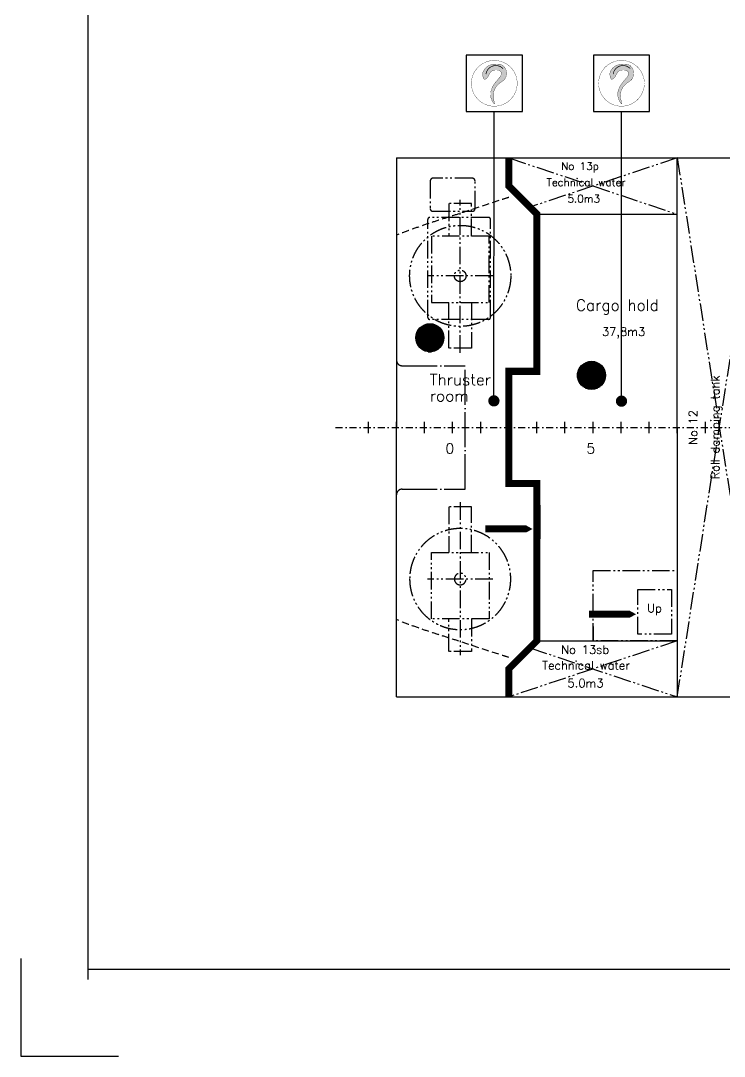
# Model space of a CAD drawing. Header units: millimetres. Extents: x 1084702 to 1166801, y 36632 to 124519.
# Drawn here: x 1084702 to 1097230, y 36632 to 55078 of the extents above; entities that cross this region are included whole.
import ezdxf
from ezdxf.enums import TextEntityAlignment as Align

# ---------------------------------------------------------------- set-up
doc = ezdxf.new("R2010")
doc.units = ezdxf.units.MM
doc.header["$LTSCALE"] = 250
for name, pattern in [('CENTER', [3, 2.5, -0.25, 0, -0.25]), ('DASHDOT', [1, 0.5, -0.25, 0, -0.25]), ('DASHED', [0.75, 0.5, -0.25]), ('PHANTOM', [2.1, 1.25, -0.2, 0.125, -0.2, 0.125, -0.2])]:
    doc.linetypes.add(name, pattern=pattern)
doc.layers.get('0').update_dxf_attribs({"color": 255})
for name, color, linetype in [('%posline', 240, 'Continuous'), ('%symbol', 1, 'Continuous'), ('S0CO1', 1, 'Continuous'), ('SAFECO1', 10, 'Continuous'), ('SAFECO2', 50, 'Continuous'), ('SAFECO3', 80, 'Continuous'), ('SAFECO7', 255, 'Continuous')]:
    doc.layers.add(name, color=color, linetype=linetype)
doc.styles.add('18', font='romans', dxfattribs={"height": 180})
doc.styles.add('ROMANS', font='ROMANS.shx', dxfattribs={"height": 100})
doc.dimstyles.new('dott', dxfattribs={"dimscale": 100, "dimtxt": 150, "dimasz": 0.01, "dimexe": 0.5, "dimexo": 1, "dimgap": 1, "dimtad": 1, "dimdsep": 46, "dimtxsty": 'ROMANS', "dimcen": 1.5, "dimclrd": 1, "dimclre": 1, "dimclrt": 2, "dimazin": 2, "dimtfac": 1, "dimtmove": 2, "dimatfit": 3, "dimldrblk": 'DOT', "dimfxl": 1, "dimtvp": 100, "dimtolj": 1, "dimarcsym": 0})
pattern_1 = [(90, (-22923.3923578828, -82019.80435100227), (-18.09580407102386, 1.108011832145033e-15), [])]

# ---------------------------------------------------------------- blocks, each defined once
blk = doc.blocks.new('A$C64097268')
at = {"linetype": 'DASHDOT'}
blk.add_line((-2084.205947532144, 0), (35128.7032418942, 0), dxfattribs=at)
for p, q in [((-1500, -99.9999999999709), (-1500, 100.0000000000291)), ((-1000, -99.9999999999709), (-1000, 100.0000000000291)), ((-500, -99.9999999999709), (-500, 100.0000000000291)), ((0, -99.9999999999709), (0, 100.0000000000291)), ((500, -99.9999999999709), (500, 100.0000000000291)), ((1000, -99.9999999999709), (1000, 100.0000000000291)), ((1500, -99.9999999999709), (1500, 100.0000000000291)), ((2000, -99.9999999999709), (2000, 100.0000000000291)), ((2500, -99.9999999999709), (2500, 100.0000000000291)), ((3000, -99.9999999999709), (3000, 100.0000000000291)), ((3500, -99.9999999999709), (3500, 100.0000000000291)), ((4000, -99.9999999999709), (4000, 100.0000000000291)), ((4500, -99.9999999999709), (4500, 100.0000000000291))]:
    blk.add_line(p, q)
at = {"style": '18'}
for s, p in [('0', (-128.3917756217706, -464.2173886311357)), ('5', (2382.225613433315, -464.2173886311357))]:
    blk.add_text(s, height=180, dxfattribs=at).set_placement(p)
blk = doc.blocks.new('A.2.41_SYMB')
at = {"layer": 'SAFECO1'}
h = blk.add_hatch(color=256, dxfattribs=at)
h.dxf.hatch_style = 1
h.paths.add_polyline_path([(-219.576163367863, 688.8245201347308), (-226.4549092091911, 701.0551527342177), (-232.0208235171158, 712.9196200525766), (-236.4265611320443, 724.3963830024586), (-239.8247768945002, 735.4639024965436), (-242.3681256450072, 746.100639447468), (-244.2092622240016, 756.2850547678827), (-245.5008414720069, 765.9956093704386), (-246.3955182293721, 775.2107641678158), (-247.0190082478512, 783.917356389924), (-247.3892709232459, 792.1357285358099), (-247.4973265625304, 799.8945994217502), (-247.3341954727366, 807.2226878640795), (-246.8908979607804, 814.1487126790889), (-246.1584543337522, 820.7013926830696), (-245.1278848985094, 826.9094466923416), (-243.7902099621424, 832.8015935232106), (-242.1439329074637, 838.4089452321932), (-240.2174894207565, 843.7721868366934), (-238.0467982642585, 848.9343965943699), (-235.667778200208, 853.9386527628376), (-233.1163479907555, 858.8280335997406), (-230.4284263981099, 863.6456173626793), (-227.6399321844801, 868.4344823093415), (-224.7867841120751, 873.2377066973131), (-221.8959212533664, 878.0881975287484), (-218.9583639219054, 882.9781767837703), (-215.9561527414771, 887.8896951869392), (-212.8713283360121, 892.8048034628882), (-209.6859313292662, 897.7055523362214), (-206.3820023451117, 902.5739925315283), (-202.9415820073918, 907.392174773413), (-199.3467109398916, 912.1421497865231), (-195.5872121670982, 916.8065666056646), (-191.6840383158997, 921.3704675069457), (-187.6659244137991, 925.8194930766331), (-183.5616054883867, 930.139283901095), (-179.3998165670782, 934.3154805666127), (-175.2092926774931, 938.3337236595253), (-171.018768847076, 942.1796537661139), (-166.8569801033882, 945.8389114727324), (-162.7424844835768, 949.3031204556464), (-158.6531320634531, 952.5878367509576), (-154.5565959283267, 955.7145994847087), (-150.4205491636822, 958.7049477829569), (-146.2126648549456, 961.5804207717447), (-141.9006160873978, 964.3625575771439), (-137.4520759466104, 967.0728973251971), (-132.8347175178642, 969.7329791419179), (-128.0275881694106, 972.3589573709905), (-123.0552324003365, 974.9454472262732), (-117.9535689926415, 977.4816791391786), (-112.7585167282377, 979.9568835411774), (-107.5059943890665, 982.3602908636967), (-102.2319207570399, 984.6811315382074), (-96.97221461412846, 986.9086359961366), (-91.76279474221519, 989.0320346689405), (-86.62281782639911, 991.0435495348647), (-81.50439216388622, 992.9473687594727), (-76.34286395521485, 994.7506720551319), (-71.07357940071961, 996.4606391342095), (-65.63188470085151, 998.0844497090875), (-59.95312605597428, 999.6292834921333), (-53.97264966656803, 1001.1023201957), (-47.62580173299648, 1002.510739532183), (-40.87007837009151, 1003.859327976461), (-33.75157535009203, 1005.14329905367), (-26.33853835967602, 1006.355473051386), (-18.69921308552148, 1007.488670257269), (-10.90184521427727, 1008.535710958939), (-3.01468043258501, 1009.489415444055), (4.894035572862776, 1010.342604000194), (12.75605711546086, 1011.088096915031), (20.51511143744574, 1011.719312787376), (28.1628174969519, 1012.23206346092), (35.7027671810647, 1012.622759090504), (43.13855237688404, 1012.887809831038), (50.47376497139339, 1013.023625837362), (57.71199685173633, 1013.02661726439), (64.8568399049982, 1012.893194266959), (71.91188601820613, 1012.619766999938), (78.8819243691978, 1012.202745615461), (85.7765332988638, 1011.638540254586), (92.6064884388179, 1010.923561055577), (99.38256542067393, 1010.054218156729), (106.1155398760166, 1009.026921696335), (112.8161874365469, 1007.838081812646), (119.4952837338205, 1006.484108643985), (126.1636043994513, 1004.961412328616), (132.8223467259086, 1003.264608079509), (139.4343946486479, 1001.381131408314), (145.9530537640239, 999.2966229013255), (152.3316296683188, 996.9967231448827), (158.5234279578726, 994.4670727253106), (164.4817542290257, 991.6933122288756), (170.1599140780454, 988.6610822419607), (175.5112131012429, 985.3560233508615), (180.5003311711189, 981.7781355583284), (185.1374452648743, 977.9848565329448), (189.4441066358995, 974.0479833596619), (193.4418665375852, 970.0393131235178), (197.1522762232125, 966.030642909478), (200.5968869462376, 962.0937698025518), (203.7972499599855, 958.3004908877483), (206.7749165178684, 954.7226032500621), (209.5544311075355, 951.4073733025143), (212.1723111538449, 948.3039447703777), (214.6680673159426, 945.3369307068933), (217.0812102529162, 942.4309441654041), (219.4512506239844, 939.5105981991655), (221.8176990882203, 936.500505861477), (224.2200663047843, 933.3252802056086), (226.6978629328369, 929.9095342848887), (229.2774294150659, 926.1928388820816), (231.9324253285013, 922.1745956979285), (234.623340033766, 917.869164162752), (237.3106628914029, 913.2909037067875), (239.9548832620203, 908.4541737603431), (242.5164905062193, 903.373333753625), (244.9559739845936, 898.0627431169851), (247.2338230577298, 892.5367612806149), (249.3177108356904, 886.807354435543), (251.2040454265079, 880.8769158155046), (252.8964186876256, 874.7454454149847), (254.3984224765445, 868.4129432284535), (255.7136486506788, 861.8794092503958), (256.8456890675589, 855.1448434752383), (257.7981355846277, 848.2092458974948), (258.5745800593868, 841.0726165116212), (259.1780157063622, 833.7457248741848), (259.6090411685, 826.2824187901861), (259.8676564457855, 818.7473156267224), (259.9538615382044, 811.2050327508769), (259.8676564457855, 803.7201875297615), (259.6090411685, 796.3573973304738), (259.1780157063622, 789.1812795201113), (258.5745800593868, 782.256451465757), (257.7981355846277, 775.6295812655735), (256.8456890675589, 769.2755399419257), (255.7136486506788, 763.151249248258), (254.3984224765445, 757.2136309379857), (252.8964186876256, 751.4196067644953), (251.2040454265079, 745.7260984812747), (249.3177108356904, 740.0900278417103), (247.2338230577298, 734.4683165992319), (244.9529807519575, 728.8322459237388), (242.492544645007, 723.210534650847), (239.874065980468, 717.6462610326998), (237.1190960018139, 712.1825033213681), (234.2491859525107, 706.8623397689953), (231.285887076112, 701.7288486276375), (228.2507506161055, 696.8251081494236), (225.1653278160375, 692.1941965864535), (222.0415915850899, 687.8630378472299), (218.853201495338, 683.7939384657511), (215.5642387846019, 679.933050632404), (212.1387846907019, 676.2265265376191), (208.5409204513999, 672.620518371783), (204.734727304487, 669.0611783252971), (200.6842864878126, 665.4946585885482), (196.3536792391678, 661.8671113519813), (191.7195583649154, 658.137851602718), (186.8088629457343, 654.3188455151976), (181.661103630875, 650.4352220605942), (176.3157910696827, 646.5121102100529), (170.8124359114154, 642.5746389347769), (165.1905488052871, 638.6479372059403), (159.4896404006431, 634.7571339947026), (153.7492213467194, 630.9273582722672), (148.0052104172355, 627.1729694495298), (142.2791588836408, 623.4652486964042), (136.5890261418535, 619.7647076224675), (130.952771587763, 616.0318578372971), (125.3883546172874, 612.2272109505866), (119.9137346262869, 608.311278571884), (114.5468710107089, 604.2445723108103), (109.3057231664134, 599.9876037770009), (104.2034613148135, 595.5164406142867), (99.23409897901001, 590.8693746035715), (94.38686050771503, 586.1002535599546), (89.65097024956776, 581.262925298608), (85.01565255320747, 576.4112376346166), (80.47013176725159, 571.5990383831377), (76.00363224040484, 566.8801753593289), (71.60537832128466, 562.3084963782312), (67.26878488852526, 557.9210966011597), (63.00402894068975, 553.6880605737097), (58.82547800635803, 549.5627201875614), (54.74749961405178, 545.4984073344385), (50.78446129241638, 541.448453906065), (46.95073056989349, 537.3661917941499), (43.26067497515032, 533.2049528903881), (39.72866203667945, 528.9180690865032), (36.3642701068602, 524.4708384559344), (33.15792083335691, 519.8764237992145), (30.09524668758968, 515.159954098548), (27.16188014098589, 510.3465583361831), (24.34345366500202, 505.4613654943387), (21.6255997310509, 500.529504555263), (18.99395081060356, 495.5761045012041), (16.43413937510923, 490.6262943143811), (13.93479113353533, 485.6992198861699), (11.4965047453079, 480.7900947444141), (9.122872107313015, 475.8881493260851), (6.817485116538592, 470.9826140681544), (4.58393566988525, 466.0627194076078), (2.425815664289985, 461.1176957814168), (0.3467169967043446, 456.1367736265383), (-1.649768435891019, 451.1091833799874), (-3.559450095344801, 446.0217622421478), (-5.375742878386518, 440.8517744673591), (-7.091463040407689, 435.574091073373), (-8.699426836887142, 430.1635830779269), (-10.19245052331826, 424.5951214988163), (-11.5633503551071, 418.8435773537931), (-12.80494258773979, 412.8838216606237), (-13.9100434766151, 406.6907254370599), (-14.87446250660287, 400.2451427926717), (-15.70598207996227, 393.5518602042284), (-16.41537782826344, 386.6216472402739), (-17.01342538319295, 379.4652734693518), (-17.51090037630638, 372.093508460006), (-17.91857843927573, 364.5171217808529), (-18.24723520367115, 356.7468830003927), (-18.50764630115009, 348.7935616871837), (-18.70639683991612, 340.6775003513467), (-18.83330983456108, 332.4573332690779), (-18.874017776252, 324.2012676581362), (-18.81415315612685, 315.9775107362802), (-18.63934846541088, 307.8542697212397), (-18.33523619526386, 299.8997518307879), (-17.88744883681647, 292.1821642826835), (-17.28161888129398, 284.7697142946272), (-16.51056257424352, 277.7114631995355), (-15.59583117897273, 270.9798887905636), (-14.56615971304564, 264.5283229760535), (-13.45028319416451, 258.31009766426), (-12.27693664000253, 252.2785447635251), (-11.07485506814555, 246.3869961821329), (-9.872773496317677, 240.5887838283525), (-8.699426942155696, 234.8372396105406), (-7.575768022645207, 229.1018497759505), (-6.491619752458064, 223.4167179279611), (-5.429022745462134, 217.8321020089352), (-4.370017615699908, 212.3982599611772), (-3.296644977090182, 207.1654497271229), (-2.190945443639066, 202.1839292490477), (-1.03495962931629, 197.5039564693579), (0.1892718519666232, 193.175789330402), (1.487735462214914, 189.2347280542599), (2.818525967275491, 185.6562419818656), (4.127765209093923, 182.4008427338704), (5.361575029593951, 179.4290419309837), (6.466077270641108, 176.7013511938712), (7.387393774144584, 174.1782821431843), (8.071646382020845, 171.8203463996178), (8.464956936135422, 169.5880555838376), (8.529012079670792, 167.4550841095916), (8.287757660611533, 165.4477575631172), (7.78070432824461, 163.6055643237487), (7.047362731900648, 161.9679927708203), (6.127243520808406, 160.5745312836516), (5.059857344211196, 159.4646682415914), (3.884714851417812, 158.6778920239303), (2.641326691722497, 158.2536910100316), (1.362618406157708, 158.2195874039171), (0.05517510291247163, 158.5552387083881), (-1.281003217969555, 159.2283362509916), (-2.645916556495649, 160.2065713591874), (-4.039564912673086, 161.4576353605225), (-5.461948286538245, 162.949219582486), (-6.913066678025643, 164.6490153526247), (-8.39292008717166, 166.5247139984131), (-9.90270580802462, 168.5481950064714), (-11.44841031078249, 170.7080904998002), (-13.03721735980071, 172.9972207604878), (-14.67631071926735, 175.4084060706664), (-16.37287415353057, 177.9344667124096), (-18.13409142685123, 180.5682229678205), (-19.96714630349015, 183.3024951189873), (-21.87922254775185, 186.1301034480421), (-23.87331339559751, 189.0450648576225), (-25.93564996949863, 192.0461827327235), (-28.04827286384534, 195.1334570788604), (-30.19322267270763, 198.3068879015336), (-32.35253999044653, 201.5664752063167), (-34.50826541121205, 204.9122189987102), (-36.64243952927063, 208.3441192842583), (-38.73710293887416, 211.862176068491), (-40.77848676257418, 215.4651927372761), (-42.76958423631731, 219.1471861978789), (-44.7175791244008, 222.9009767379757), (-46.62965519103454, 226.719384645141), (-48.51299620058853, 230.5952302070364), (-50.37478591728723, 234.5213337113091), (-52.22220810545696, 238.4905154455628), (-54.06244652930764, 242.49559569743), (-55.89909307431662, 246.5323863013618), (-57.72137211050722, 250.6086652790982), (-59.51491612904647, 254.7352021991828), (-61.26535762110143, 258.922766630174), (-62.95832907783915, 263.1821281406446), (-64.5794629904558, 267.5240562991239), (-66.11439185010386, 271.9593206741847), (-67.54874814796494, 276.4986908343853), (-68.87115760621964, 281.1547312736075), (-70.08221887107356, 285.9471861870261), (-71.18552381973132, 290.8975946951978), (-72.18466432936839, 296.0274959186208), (-73.08323227724759, 301.3584289778082), (-73.88481954051531, 306.9119329933164), (-74.59301799646346, 312.7095470856439), (-75.21141952218022, 318.7728103753179), (-75.74421464119223, 325.1059110223578), (-76.19798846161575, 331.6436333447637), (-76.5799247379473, 338.3034107000713), (-76.89720722453785, 345.002676445758), (-77.15701967579662, 351.6588639393303), (-77.366545846191, 358.189406538324), (-77.5329694901011, 364.5117376002163), (-77.6634743619652, 370.5432904825138), (-77.76165233892971, 376.2242342847749), (-77.81672778943903, 381.5856810745463), (-77.81433320464566, 386.6814786614414), (-77.74010107570211, 391.5654748550587), (-77.57966389381909, 396.291517464997), (-77.31865415011998, 400.9134543008695), (-76.9427043357864, 405.4851331722602), (-76.43744694208726, 410.0604018887971), (-75.79210633726325, 414.6829370072955), (-75.01027439863537, 419.3557300737011), (-74.09913488052553, 424.0716013811325), (-73.06587153743021, 428.8233712227811), (-71.91766812370042, 433.6038598917803), (-70.66170839374536, 438.4058876813215), (-69.30517610203242, 443.2222748845379), (-67.8552550029417, 448.045841794592), (-66.31972749705892, 452.8724002496019), (-64.70877056987956, 457.7097282676696), (-63.03315985298104, 462.5685954117653), (-61.30367097796989, 467.4597712449468), (-59.53107957646716, 472.3940253302426), (-57.72616128012305, 477.3821272306523), (-55.89969172053679, 482.4348465092335), (-54.06244652930764, 487.5629527289711), (-52.21682028964278, 492.7748222164082), (-50.33168339083204, 498.0692583518539), (-48.36752517372952, 503.4426712791465), (-46.28483497921843, 508.8914711420948), (-44.04410214815289, 514.4120680844935), (-41.6058160213579, 520.0008722501952), (-38.93046593974577, 525.65429378298), (-35.97854124417063, 531.3687428267003), (-32.72789201856358, 537.1346464360831), (-29.22581131944753, 542.918499309817), (-25.53695294636418, 548.6808130574937), (-21.7259706989571, 554.382099288734), (-17.85751837675343, 559.9828696131444), (-13.99624977933127, 565.4436356403312), (-10.20681870635599, 570.7249089799152), (-6.553878957347479, 575.7872012414591), (-3.084723592117371, 580.6053834492632), (0.2227972889959347, 585.2117642858939), (3.408194325340446, 589.6530118486116), (6.510978156307829, 593.9757942346478), (9.570659421362507, 598.2267795411899), (12.62674875985249, 602.4526358654839), (15.71875681119855, 606.7000313048047), (18.88619421484327, 611.0156339563255), (22.16019056828372, 615.434744047685), (25.53835130152584, 619.9471903279773), (29.0099008026591, 624.5314336766751), (32.5640634598094, 629.1659349732363), (36.19006366110989, 633.8291550971771), (39.87712579465006, 638.4995549279556), (43.6144742485485, 643.1555953450588), (47.39133341092383, 647.7757372279593), (51.19453307849471, 652.3402363832865), (55.00132468246738, 656.8365283264138), (58.7865650626627, 661.2538434998132), (62.52511105890153, 665.5814123460004), (66.19181951106293, 669.808465307462), (69.7615472588368, 673.9242328267137), (73.20915114216041, 677.9179453462712), (76.50948800079641, 681.7788333086355), (79.64819031278603, 685.5021102434839), (82.65399310889188, 689.1069220292702), (85.56640705818427, 692.6183976316825), (88.42494282967527, 696.061666016336), (91.26911109231878, 699.4618561488751), (94.13842251512688, 702.8440969949443), (97.07238776714075, 706.2335175202461), (100.1105175173288, 709.6552466903522), (103.2779549193219, 713.1302253109461), (106.5423730651091, 716.6626415475621), (109.8570775312546, 720.2524954057153), (113.175373894308, 723.89978689095), (116.4505677309062, 727.6045160087815), (119.6359646175988, 731.366682764783), (122.6848701309646, 735.1862871644262), (125.5505898475822, 739.0633292132698), (128.1972049805918, 742.995415681231), (130.6318992893794, 746.9705803957622), (132.8726321697759, 750.974463948718), (134.9373630176997, 754.9927069319383), (136.8440512290981, 759.010949937292), (138.6106561998313, 763.01483355659), (140.2551373258175, 766.9899983817158), (141.7954540029168, 770.922085004524), (143.2459737481913, 774.7973323225015), (144.6066965633363, 778.6043724559131), (145.8740305710817, 782.3324358306418), (147.0443838942738, 785.9707528726431), (148.1141646556498, 789.5085540078144), (149.0797809780343, 792.9350696620677), (149.9376409842516, 796.2395302613295), (150.68415279701, 799.4111662314826), (151.31452724681, 802.4445927827473), (151.8191859943327, 805.3559642624459), (152.1873534080005, 808.166819802107), (152.4082538562361, 810.8986985333613), (152.4711117073603, 813.5731395877519), (152.3651513297518, 816.211682096895), (152.0795970918043, 818.8358651923481), (151.6036733619403, 821.4672280056984), (150.9301963857142, 824.1225231945573), (150.0663499174698, 826.7993575205182), (149.0229095889372, 829.4905512711994), (147.8106510317011, 832.188924734277), (146.4403498773463, 834.88729819734), (144.9227817575156, 837.5784919480502), (143.268722303852, 840.2553262740112), (141.4889471479401, 842.9106214628555), (139.5924359811761, 845.5377961134218), (137.5809847339406, 848.1326620694017), (135.4545933963527, 850.6916294856346), (133.2132619585173, 853.2111085170036), (130.8569904106262, 855.6875093183917), (128.3857787428133, 858.1172420446674), (125.7996269451687, 860.4967168506992), (123.0985350078263, 862.8223438913701), (120.2813056334853, 865.0887383907102), (117.341952374918, 867.2833358492644), (114.2732914974622, 869.3917768368119), (111.0681392663973, 871.3997019230446), (107.7193119470758, 873.2927516776981), (104.219625804777, 875.056566670537), (100.561897104868, 876.6767874712241), (96.73894211268635, 878.1390546495531), (92.74477437930182, 879.433196942613), (88.57819659920642, 880.5657957571384), (84.23920875266776, 881.5476206671447), (79.72781081992434, 882.3894412467635), (75.04400278125104, 883.1020270700537), (70.18778461695183, 883.6961477111618), (65.15915630725794, 884.1825727441028), (59.95811783242971, 884.5720717429795), (54.59544480932527, 884.8736193528894), (49.12501540093217, 885.0890105028084), (43.61148340687214, 885.2182451927656), (38.11950262670871, 885.2613234227465), (32.71372686006362, 885.2182451927656), (27.45880990647129, 885.0890105028084), (22.41940556556801, 884.8736193528894), (17.66016763691005, 884.5720717429795), (13.22539594763657, 884.1831710534607), (9.077974434854696, 883.7009341860685), (5.160433063298115, 883.1181814229058), (1.415301797707798, 882.4277330460754), (-2.214889397291699, 881.6224093376659), (-5.787610557010339, 880.6950305797945), (-9.360331716699875, 879.6384170545498), (-12.99052291174303, 878.44538904402), (-16.72188531306892, 877.1141516146163), (-20.54304463471635, 875.6644489697937), (-24.42885772635782, 874.1214100973302), (-28.35418143763673, 872.5101639850182), (-32.29387261832017, 870.8558396205917), (-36.22278811805882, 869.1835659918142), (-40.11578478649608, 867.5184720864781), (-43.94771947336267, 865.8856868923467), (-47.69704091050517, 864.2977749051206), (-51.35656535823364, 862.7170426524099), (-54.92270095914137, 861.0932321696891), (-58.39185585576342, 859.3760854925204), (-61.7604381905694, 857.5153446564218), (-65.0248561061162, 855.4607516968972), (-68.18151774493163, 853.1620486495085), (-71.22683124954347, 850.5689775497303), (-74.16079663310666, 847.6456398514274), (-76.99778139128466, 844.4135746815591), (-79.75574489036808, 840.9086805853876), (-82.45264649670571, 837.1668561081751), (-85.10644557652995, 833.2239997951838), (-87.7351014961896, 829.1160101916757), (-90.35657362197526, 824.8787858429132), (-92.98882132014842, 820.5482252941583), (-95.6444161478721, 816.154842309159), (-98.3143784251879, 811.7076115256205), (-100.9843406630389, 807.2101227997482), (-103.63993537231, 802.665965987675), (-106.2667950639443, 798.0787309456355), (-108.8505522488267, 793.4520075297914), (-111.3768394378421, 788.7893855963048), (-113.8312891419628, 784.0944550014246), (-116.205520327494, 779.374993763151), (-118.5150977824815, 774.6555325469963), (-120.7815727504785, 769.9647901803255), (-123.0264964749513, 765.3314854904893), (-125.2714201994531, 760.7843373048818), (-127.5378951674211, 756.3520644508098), (-129.8474726224376, 752.0633857557114), (-132.2217038079689, 747.9470200468932), (-134.6767521566071, 744.022113208368), (-137.2072298575658, 740.2695193505933), (-139.8023612890393, 736.6605196407036), (-142.4513708292798, 733.1663952458039), (-145.1434828564816, 729.7584273329703), (-147.8679217490135, 726.4078970693517), (-150.6139118850115, 723.0860856220388), (-153.3706776427862, 719.7642741581221), (-156.1373210636957, 716.4254108718014), (-158.9524548416957, 713.0991120655381), (-161.8645693338767, 709.8266610689025), (-164.9221548973292, 706.6493412113778), (-168.1737018891145, 703.6084358225489), (-171.6677006663813, 700.7452282319427), (-175.4526415861619, 698.101001769086), (-179.5770150056051, 695.7170397635637), (-184.0677600086492, 693.6304373737803), (-188.8656105868577, 691.861537073928), (-193.8897494586708, 690.4264931670623), (-199.0593593425874, 689.3414599562238), (-204.2936229569896, 688.6225917445117), (-209.5117230203759, 688.2860428349813), (-214.632842251187, 688.347967530688)])
at = {"layer": 'SAFECO7', "lineweight": -3}
blk.add_lwpolyline([(-600, 0), (600, 0), (600, 1200), (-600, 1200)], close=True, dxfattribs=at)
at = {"layer": 'SAFECO7'}
for points, const_width in [([(0, 1089.263603999992, 0.9999999999999999), (0, 110.7363960000075, 0.9999999999999999), (0, 1089.263603999992, 0.9999999999999999)], 5.999999999999997), ([(-177.7567054983519, 795.9432183334575, -0.6067384588920739), (-177.7567054983519, 795.9432183334575, -0.6294325183414501), (187.216984607483, 913.8788207789621, -0.2998616084049701)], 15)]:
    blk.add_lwpolyline(points, format="xyb", dxfattribs=dict(at, const_width=const_width))
at = {"layer": 'SAFECO7', "const_width": 5.999999999999997}
blk.add_lwpolyline([(-219.576163367863, 688.8245201347308), (-226.4549092091911, 701.0551527342177), (-232.0208235171158, 712.9196200525766), (-236.4265611320443, 724.3963830024586), (-239.8247768945002, 735.4639024965436), (-242.3681256450072, 746.100639447468), (-244.2092622240016, 756.2850547678827), (-245.5008414720069, 765.9956093704386), (-246.3955182293721, 775.2107641678158), (-247.0190082478512, 783.917356389924), (-247.3892709232459, 792.1357285358099), (-247.4973265625304, 799.8945994217502), (-247.3341954727366, 807.2226878640795), (-246.8908979607804, 814.1487126790889), (-246.1584543337522, 820.7013926830696), (-245.1278848985094, 826.9094466923416), (-243.7902099621424, 832.8015935232106), (-242.1439329074637, 838.4089452321932), (-240.2174894207565, 843.7721868366934), (-238.0467982642585, 848.9343965943699), (-235.667778200208, 853.9386527628376), (-233.1163479907555, 858.8280335997406), (-230.4284263981099, 863.6456173626793), (-227.6399321844801, 868.4344823093415), (-224.7867841120751, 873.2377066973131), (-221.8959212533664, 878.0881975287484), (-218.9583639219054, 882.9781767837703), (-215.9561527414771, 887.8896951869392), (-212.8713283360121, 892.8048034628882), (-209.6859313292662, 897.7055523362214), (-206.3820023451117, 902.5739925315283), (-202.9415820073918, 907.392174773413), (-199.3467109398916, 912.1421497865231), (-195.5872121670982, 916.8065666056646), (-191.6840383158997, 921.3704675069457), (-187.6659244137991, 925.8194930766331), (-183.5616054883867, 930.139283901095), (-179.3998165670782, 934.3154805666127), (-175.2092926774931, 938.3337236595253), (-171.018768847076, 942.1796537661139), (-166.8569801033882, 945.8389114727324), (-162.7424844835768, 949.3031204556464), (-158.6531320634531, 952.5878367509576), (-154.5565959283267, 955.7145994847087), (-150.4205491636822, 958.7049477829569), (-146.2126648549456, 961.5804207717447), (-141.9006160873978, 964.3625575771439), (-137.4520759466104, 967.0728973251971), (-132.8347175178642, 969.7329791419179), (-128.0275881694106, 972.3589573709905), (-123.0552324003365, 974.9454472262732), (-117.9535689926415, 977.4816791391786), (-112.7585167282377, 979.9568835411774), (-107.5059943890665, 982.3602908636967), (-102.2319207570399, 984.6811315382074), (-96.97221461412846, 986.9086359961366), (-91.76279474221519, 989.0320346689405), (-86.62281782639911, 991.0435495348647), (-81.50439216388622, 992.9473687594727), (-76.34286395521485, 994.7506720551319), (-71.07357940071961, 996.4606391342095), (-65.63188470085151, 998.0844497090875), (-59.95312605597428, 999.6292834921333), (-53.97264966656803, 1001.1023201957), (-47.62580173299648, 1002.510739532183), (-40.87007837009151, 1003.859327976461), (-33.75157535009203, 1005.14329905367), (-26.33853835967602, 1006.355473051386), (-18.69921308552148, 1007.488670257269), (-10.90184521427727, 1008.535710958939), (-3.01468043258501, 1009.489415444055), (4.894035572862776, 1010.342604000194), (12.75605711546086, 1011.088096915031), (20.51511143744574, 1011.719312787376), (28.1628174969519, 1012.23206346092), (35.7027671810647, 1012.622759090504), (43.13855237688404, 1012.887809831038), (50.47376497139339, 1013.023625837362), (57.71199685173633, 1013.02661726439), (64.8568399049982, 1012.893194266959), (71.91188601820613, 1012.619766999938), (78.8819243691978, 1012.202745615461), (85.7765332988638, 1011.638540254586), (92.6064884388179, 1010.923561055577), (99.38256542067393, 1010.054218156729), (106.1155398760166, 1009.026921696335), (112.8161874365469, 1007.838081812646), (119.4952837338205, 1006.484108643985), (126.1636043994513, 1004.961412328616), (132.8223467259086, 1003.264608079509), (139.4343946486479, 1001.381131408314), (145.9530537640239, 999.2966229013255), (152.3316296683188, 996.9967231448827), (158.5234279578726, 994.4670727253106), (164.4817542290257, 991.6933122288756), (170.1599140780454, 988.6610822419607), (175.5112131012429, 985.3560233508615), (180.5003311711189, 981.7781355583284), (185.1374452648743, 977.9848565329448), (189.4441066358995, 974.0479833596619), (193.4418665375852, 970.0393131235178), (197.1522762232125, 966.030642909478), (200.5968869462376, 962.0937698025518), (203.7972499599855, 958.3004908877483), (206.7749165178684, 954.7226032500621), (209.5544311075355, 951.4073733025143), (212.1723111538449, 948.3039447703777), (214.6680673159426, 945.3369307068933), (217.0812102529162, 942.4309441654041), (219.4512506239844, 939.5105981991655), (221.8176990882203, 936.500505861477), (224.2200663047843, 933.3252802056086), (226.6978629328369, 929.9095342848887), (229.2774294150659, 926.1928388820816), (231.9324253285013, 922.1745956979285), (234.623340033766, 917.869164162752), (237.3106628914029, 913.2909037067875), (239.9548832620203, 908.4541737603431), (242.5164905062193, 903.373333753625), (244.9559739845936, 898.0627431169851), (247.2338230577298, 892.5367612806149), (249.3177108356904, 886.807354435543), (251.2040454265079, 880.8769158155046), (252.8964186876256, 874.7454454149847), (254.3984224765445, 868.4129432284535), (255.7136486506788, 861.8794092503958), (256.8456890675589, 855.1448434752383), (257.7981355846277, 848.2092458974948), (258.5745800593868, 841.0726165116212), (259.1780157063622, 833.7457248741848), (259.6090411685, 826.2824187901861), (259.8676564457855, 818.7473156267224), (259.9538615382044, 811.2050327508769), (259.8676564457855, 803.7201875297615), (259.6090411685, 796.3573973304738), (259.1780157063622, 789.1812795201113), (258.5745800593868, 782.256451465757), (257.7981355846277, 775.6295812655735), (256.8456890675589, 769.2755399419257), (255.7136486506788, 763.151249248258), (254.3984224765445, 757.2136309379857), (252.8964186876256, 751.4196067644953), (251.2040454265079, 745.7260984812747), (249.3177108356904, 740.0900278417103), (247.2338230577298, 734.4683165992319), (244.9529807519575, 728.8322459237388), (242.492544645007, 723.210534650847), (239.874065980468, 717.6462610326998), (237.1190960018139, 712.1825033213681), (234.2491859525107, 706.8623397689953), (231.285887076112, 701.7288486276375), (228.2507506161055, 696.8251081494236), (225.1653278160375, 692.1941965864535), (222.0415915850899, 687.8630378472299), (218.853201495338, 683.7939384657511), (215.5642387846019, 679.933050632404), (212.1387846907019, 676.2265265376191), (208.5409204513999, 672.620518371783), (204.734727304487, 669.0611783252971), (200.6842864878126, 665.4946585885482), (196.3536792391678, 661.8671113519813), (191.7195583649154, 658.137851602718), (186.8088629457343, 654.3188455151976), (181.661103630875, 650.4352220605942), (176.3157910696827, 646.5121102100529), (170.8124359114154, 642.5746389347769), (165.1905488052871, 638.6479372059403), (159.4896404006431, 634.7571339947026), (153.7492213467194, 630.9273582722672), (148.0052104172355, 627.1729694495298), (142.2791588836408, 623.4652486964042), (136.5890261418535, 619.7647076224675), (130.952771587763, 616.0318578372971), (125.3883546172874, 612.2272109505866), (119.9137346262869, 608.311278571884), (114.5468710107089, 604.2445723108103), (109.3057231664134, 599.9876037770009), (104.2034613148135, 595.5164406142867), (99.23409897901001, 590.8693746035715), (94.38686050771503, 586.1002535599546), (89.65097024956776, 581.262925298608), (85.01565255320747, 576.4112376346166), (80.47013176725159, 571.5990383831377), (76.00363224040484, 566.8801753593289), (71.60537832128466, 562.3084963782312), (67.26878488852526, 557.9210966011597), (63.00402894068975, 553.6880605737097), (58.82547800635803, 549.5627201875614), (54.74749961405178, 545.4984073344385), (50.78446129241638, 541.448453906065), (46.95073056989349, 537.3661917941499), (43.26067497515032, 533.2049528903881), (39.72866203667945, 528.9180690865032), (36.3642701068602, 524.4708384559344), (33.15792083335691, 519.8764237992145), (30.09524668758968, 515.159954098548), (27.16188014098589, 510.3465583361831), (24.34345366500202, 505.4613654943387), (21.6255997310509, 500.529504555263), (18.99395081060356, 495.5761045012041), (16.43413937510923, 490.6262943143811), (13.93479113353533, 485.6992198861699), (11.4965047453079, 480.7900947444141), (9.122872107313015, 475.8881493260851), (6.817485116538592, 470.9826140681544), (4.58393566988525, 466.0627194076078), (2.425815664289985, 461.1176957814168), (0.3467169967043446, 456.1367736265383), (-1.649768435891019, 451.1091833799874), (-3.559450095344801, 446.0217622421478), (-5.375742878386518, 440.8517744673591), (-7.091463040407689, 435.574091073373), (-8.699426836887142, 430.1635830779269), (-10.19245052331826, 424.5951214988163), (-11.5633503551071, 418.8435773537931), (-12.80494258773979, 412.8838216606237), (-13.9100434766151, 406.6907254370599), (-14.87446250660287, 400.2451427926717), (-15.70598207996227, 393.5518602042284), (-16.41537782826344, 386.6216472402739), (-17.01342538319295, 379.4652734693518), (-17.51090037630638, 372.093508460006), (-17.91857843927573, 364.5171217808529), (-18.24723520367115, 356.7468830003927), (-18.50764630115009, 348.7935616871837), (-18.70639683991612, 340.6775003513467), (-18.83330983456108, 332.4573332690779), (-18.874017776252, 324.2012676581362), (-18.81415315612685, 315.9775107362802), (-18.63934846541088, 307.8542697212397), (-18.33523619526386, 299.8997518307879), (-17.88744883681647, 292.1821642826835), (-17.28161888129398, 284.7697142946272), (-16.51056257424352, 277.7114631995355), (-15.59583117897273, 270.9798887905636), (-14.56615971304564, 264.5283229760535), (-13.45028319416451, 258.31009766426), (-12.27693664000253, 252.2785447635251), (-11.07485506814555, 246.3869961821329), (-9.872773496317677, 240.5887838283525), (-8.699426942155696, 234.8372396105406), (-7.575768022645207, 229.1018497759505), (-6.491619752458064, 223.4167179279611), (-5.429022745462134, 217.8321020089352), (-4.370017615699908, 212.3982599611772), (-3.296644977090182, 207.1654497271229), (-2.190945443639066, 202.1839292490477), (-1.03495962931629, 197.5039564693579), (0.1892718519666232, 193.175789330402), (1.487735462214914, 189.2347280542599), (2.818525967275491, 185.6562419818656), (4.127765209093923, 182.4008427338704), (5.361575029593951, 179.4290419309837), (6.466077270641108, 176.7013511938712), (7.387393774144584, 174.1782821431843), (8.071646382020845, 171.8203463996178), (8.464956936135422, 169.5880555838376), (8.529012079670792, 167.4550841095916), (8.287757660611533, 165.4477575631172), (7.78070432824461, 163.6055643237487), (7.047362731900648, 161.9679927708203), (6.127243520808406, 160.5745312836516), (5.059857344211196, 159.4646682415914), (3.884714851417812, 158.6778920239303), (2.641326691722497, 158.2536910100316), (1.362618406157708, 158.2195874039171), (0.05517510291247163, 158.5552387083881), (-1.281003217969555, 159.2283362509916), (-2.645916556495649, 160.2065713591874), (-4.039564912673086, 161.4576353605225), (-5.461948286538245, 162.949219582486), (-6.913066678025643, 164.6490153526247), (-8.39292008717166, 166.5247139984131), (-9.90270580802462, 168.5481950064714), (-11.44841031078249, 170.7080904998002), (-13.03721735980071, 172.9972207604878), (-14.67631071926735, 175.4084060706664), (-16.37287415353057, 177.9344667124096), (-18.13409142685123, 180.5682229678205), (-19.96714630349015, 183.3024951189873), (-21.87922254775185, 186.1301034480421), (-23.87331339559751, 189.0450648576225), (-25.93564996949863, 192.0461827327235), (-28.04827286384534, 195.1334570788604), (-30.19322267270763, 198.3068879015336), (-32.35253999044653, 201.5664752063167), (-34.50826541121205, 204.9122189987102), (-36.64243952927063, 208.3441192842583), (-38.73710293887416, 211.862176068491), (-40.77848676257418, 215.4651927372761), (-42.76958423631731, 219.1471861978789), (-44.7175791244008, 222.9009767379757), (-46.62965519103454, 226.719384645141), (-48.51299620058853, 230.5952302070364), (-50.37478591728723, 234.5213337113091), (-52.22220810545696, 238.4905154455628), (-54.06244652930764, 242.49559569743), (-55.89909307431662, 246.5323863013618), (-57.72137211050722, 250.6086652790982), (-59.51491612904647, 254.7352021991828), (-61.26535762110143, 258.922766630174), (-62.95832907783915, 263.1821281406446), (-64.5794629904558, 267.5240562991239), (-66.11439185010386, 271.9593206741847), (-67.54874814796494, 276.4986908343853), (-68.87115760621964, 281.1547312736075), (-70.08221887107356, 285.9471861870261), (-71.18552381973132, 290.8975946951978), (-72.18466432936839, 296.0274959186208), (-73.08323227724759, 301.3584289778082), (-73.88481954051531, 306.9119329933164), (-74.59301799646346, 312.7095470856439), (-75.21141952218022, 318.7728103753179), (-75.74421464119223, 325.1059110223578), (-76.19798846161575, 331.6436333447637), (-76.5799247379473, 338.3034107000713), (-76.89720722453785, 345.002676445758), (-77.15701967579662, 351.6588639393303), (-77.366545846191, 358.189406538324), (-77.5329694901011, 364.5117376002163), (-77.6634743619652, 370.5432904825138), (-77.76165233892971, 376.2242342847749), (-77.81672778943903, 381.5856810745463), (-77.81433320464566, 386.6814786614414), (-77.74010107570211, 391.5654748550587), (-77.57966389381909, 396.291517464997), (-77.31865415011998, 400.9134543008695), (-76.9427043357864, 405.4851331722602), (-76.43744694208726, 410.0604018887971), (-75.79210633726325, 414.6829370072955), (-75.01027439863537, 419.3557300737011), (-74.09913488052553, 424.0716013811325), (-73.06587153743021, 428.8233712227811), (-71.91766812370042, 433.6038598917803), (-70.66170839374536, 438.4058876813215), (-69.30517610203242, 443.2222748845379), (-67.8552550029417, 448.045841794592), (-66.31972749705892, 452.8724002496019), (-64.70877056987956, 457.7097282676696), (-63.03315985298104, 462.5685954117653), (-61.30367097796989, 467.4597712449468), (-59.53107957646716, 472.3940253302426), (-57.72616128012305, 477.3821272306523), (-55.89969172053679, 482.4348465092335), (-54.06244652930764, 487.5629527289711), (-52.21682028964278, 492.7748222164082), (-50.33168339083204, 498.0692583518539), (-48.36752517372952, 503.4426712791465), (-46.28483497921843, 508.8914711420948), (-44.04410214815289, 514.4120680844935), (-41.6058160213579, 520.0008722501952), (-38.93046593974577, 525.65429378298), (-35.97854124417063, 531.3687428267003), (-32.72789201856358, 537.1346464360831), (-29.22581131944753, 542.918499309817), (-25.53695294636418, 548.6808130574937), (-21.7259706989571, 554.382099288734), (-17.85751837675343, 559.9828696131444), (-13.99624977933127, 565.4436356403312), (-10.20681870635599, 570.7249089799152), (-6.553878957347479, 575.7872012414591), (-3.084723592117371, 580.6053834492632), (0.2227972889959347, 585.2117642858939), (3.408194325340446, 589.6530118486116), (6.510978156307829, 593.9757942346478), (9.570659421362507, 598.2267795411899), (12.62674875985249, 602.4526358654839), (15.71875681119855, 606.7000313048047), (18.88619421484327, 611.0156339563255), (22.16019056828372, 615.434744047685), (25.53835130152584, 619.9471903279773), (29.0099008026591, 624.5314336766751), (32.5640634598094, 629.1659349732363), (36.19006366110989, 633.8291550971771), (39.87712579465006, 638.4995549279556), (43.6144742485485, 643.1555953450588), (47.39133341092383, 647.7757372279593), (51.19453307849471, 652.3402363832865), (55.00132468246738, 656.8365283264138), (58.7865650626627, 661.2538434998132), (62.52511105890153, 665.5814123460004), (66.19181951106293, 669.808465307462), (69.7615472588368, 673.9242328267137), (73.20915114216041, 677.9179453462712), (76.50948800079641, 681.7788333086355), (79.64819031278603, 685.5021102434839), (82.65399310889188, 689.1069220292702), (85.56640705818427, 692.6183976316825), (88.42494282967527, 696.061666016336), (91.26911109231878, 699.4618561488751), (94.13842251512688, 702.8440969949443), (97.07238776714075, 706.2335175202461), (100.1105175173288, 709.6552466903522), (103.2779549193219, 713.1302253109461), (106.5423730651091, 716.6626415475621), (109.8570775312546, 720.2524954057153), (113.175373894308, 723.89978689095), (116.4505677309062, 727.6045160087815), (119.6359646175988, 731.366682764783), (122.6848701309646, 735.1862871644262), (125.5505898475822, 739.0633292132698), (128.1972049805918, 742.995415681231), (130.6318992893794, 746.9705803957622), (132.8726321697759, 750.974463948718), (134.9373630176997, 754.9927069319383), (136.8440512290981, 759.010949937292), (138.6106561998313, 763.01483355659), (140.2551373258175, 766.9899983817158), (141.7954540029168, 770.922085004524), (143.2459737481913, 774.7973323225015), (144.6066965633363, 778.6043724559131), (145.8740305710817, 782.3324358306418), (147.0443838942738, 785.9707528726431), (148.1141646556498, 789.5085540078144), (149.0797809780343, 792.9350696620677), (149.9376409842516, 796.2395302613295), (150.68415279701, 799.4111662314826), (151.31452724681, 802.4445927827473), (151.8191859943327, 805.3559642624459), (152.1873534080005, 808.166819802107), (152.4082538562361, 810.8986985333613), (152.4711117073603, 813.5731395877519), (152.3651513297518, 816.211682096895), (152.0795970918043, 818.8358651923481), (151.6036733619403, 821.4672280056984), (150.9301963857142, 824.1225231945573), (150.0663499174698, 826.7993575205182), (149.0229095889372, 829.4905512711994), (147.8106510317011, 832.188924734277), (146.4403498773463, 834.88729819734), (144.9227817575156, 837.5784919480502), (143.268722303852, 840.2553262740112), (141.4889471479401, 842.9106214628555), (139.5924359811761, 845.5377961134218), (137.5809847339406, 848.1326620694017), (135.4545933963527, 850.6916294856346), (133.2132619585173, 853.2111085170036), (130.8569904106262, 855.6875093183917), (128.3857787428133, 858.1172420446674), (125.7996269451687, 860.4967168506992), (123.0985350078263, 862.8223438913701), (120.2813056334853, 865.0887383907102), (117.341952374918, 867.2833358492644), (114.2732914974622, 869.3917768368119), (111.0681392663973, 871.3997019230446), (107.7193119470758, 873.2927516776981), (104.219625804777, 875.056566670537), (100.561897104868, 876.6767874712241), (96.73894211268635, 878.1390546495531), (92.74477437930182, 879.433196942613), (88.57819659920642, 880.5657957571384), (84.23920875266776, 881.5476206671447), (79.72781081992434, 882.3894412467635), (75.04400278125104, 883.1020270700537), (70.18778461695183, 883.6961477111618), (65.15915630725794, 884.1825727441028), (59.95811783242971, 884.5720717429795), (54.59544480932527, 884.8736193528894), (49.12501540093217, 885.0890105028084), (43.61148340687214, 885.2182451927656), (38.11950262670871, 885.2613234227465), (32.71372686006362, 885.2182451927656), (27.45880990647129, 885.0890105028084), (22.41940556556801, 884.8736193528894), (17.66016763691005, 884.5720717429795), (13.22539594763657, 884.1831710534607), (9.077974434854696, 883.7009341860685), (5.160433063298115, 883.1181814229058), (1.415301797707798, 882.4277330460754), (-2.214889397291699, 881.6224093376659), (-5.787610557010339, 880.6950305797945), (-9.360331716699875, 879.6384170545498), (-12.99052291174303, 878.44538904402), (-16.72188531306892, 877.1141516146163), (-20.54304463471635, 875.6644489697937), (-24.42885772635782, 874.1214100973302), (-28.35418143763673, 872.5101639850182), (-32.29387261832017, 870.8558396205917), (-36.22278811805882, 869.1835659918142), (-40.11578478649608, 867.5184720864781), (-43.94771947336267, 865.8856868923467), (-47.69704091050517, 864.2977749051206), (-51.35656535823364, 862.7170426524099), (-54.92270095914137, 861.0932321696891), (-58.39185585576342, 859.3760854925204), (-61.7604381905694, 857.5153446564218), (-65.0248561061162, 855.4607516968972), (-68.18151774493163, 853.1620486495085), (-71.22683124954347, 850.5689775497303), (-74.16079663310666, 847.6456398514274), (-76.99778139128466, 844.4135746815591), (-79.75574489036808, 840.9086805853876), (-82.45264649670571, 837.1668561081751), (-85.10644557652995, 833.2239997951838), (-87.7351014961896, 829.1160101916757), (-90.35657362197526, 824.8787858429132), (-92.98882132014842, 820.5482252941583), (-95.6444161478721, 816.154842309159), (-98.3143784251879, 811.7076115256205), (-100.9843406630389, 807.2101227997482), (-103.63993537231, 802.665965987675), (-106.2667950639443, 798.0787309456355), (-108.8505522488267, 793.4520075297914), (-111.3768394378421, 788.7893855963048), (-113.8312891419628, 784.0944550014246), (-116.205520327494, 779.374993763151), (-118.5150977824815, 774.6555325469963), (-120.7815727504785, 769.9647901803255), (-123.0264964749513, 765.3314854904893), (-125.2714201994531, 760.7843373048818), (-127.5378951674211, 756.3520644508098), (-129.8474726224376, 752.0633857557114), (-132.2217038079689, 747.9470200468932), (-134.6767521566071, 744.022113208368), (-137.2072298575658, 740.2695193505933), (-139.8023612890393, 736.6605196407036), (-142.4513708292798, 733.1663952458039), (-145.1434828564816, 729.7584273329703), (-147.8679217490135, 726.4078970693517), (-150.6139118850115, 723.0860856220388), (-153.3706776427862, 719.7642741581221), (-156.1373210636957, 716.4254108718014), (-158.9524548416957, 713.0991120655381), (-161.8645693338767, 709.8266610689025), (-164.9221548973292, 706.6493412113778), (-168.1737018891145, 703.6084358225489), (-171.6677006663813, 700.7452282319427), (-175.4526415861619, 698.101001769086), (-179.5770150056051, 695.7170397635637), (-184.0677600086492, 693.6304373737803), (-188.8656105868577, 691.861537073928), (-193.8897494586708, 690.4264931670623), (-199.0593593425874, 689.3414599562238), (-204.2936229569896, 688.6225917445117), (-209.5117230203759, 688.2860428349813), (-214.632842251187, 688.347967530688), (-219.5761633678921, 688.8245201347308)], dxfattribs=at)
blk = doc.blocks.new('S.4.22B_SYMB')
at = {"layer": 'SAFECO2'}
h = blk.add_hatch(dxfattribs=at)
h.set_pattern_fill('_USER', color=256, scale=18.09580407102386, style=0, pattern_type=0)
h.set_pattern_definition([(0, (-22923.3923578828, -82019.80435100227), (0, 18.09580407102386), [])])
h.paths.add_polyline_path([(212.044633214864, 212.04972986957, 0.4142135623731021), (-212.0497298695918, 212.0497298695773), (-0.002548327363911085, 0.00254832734935917)])
h.paths.add_polyline_path([(212.044633214864, -212.044633214864), (-0.002548327363911085, 0.00254832734935917), (-212.0497298695846, -212.0446332148786, 0.414213562373095)])
at = {"layer": 'SAFECO7'}
h = blk.add_hatch(dxfattribs=at)
h.set_pattern_fill('_USER', color=256, scale=18.09580407102386, angle=90, style=0, pattern_type=0)
h.set_pattern_definition(pattern_1)
edge = h.paths.add_edge_path()
edge.add_line((-0.002548327363911085, 0.00254832734935917), (-212.0497298695918, 212.0497298695773))
edge.add_arc((-0.002548327363911085, 0.00254832734935917), 299.880000000004, 135, 225)
edge.add_line((-212.0497298695846, -212.0446332148786), (-0.002548327363911085, 0.00254832734935917))
h = blk.add_hatch(dxfattribs=at)
h.set_pattern_fill('_USER', color=256, scale=18.09580407102386, angle=90, style=0, pattern_type=0)
h.set_pattern_definition(pattern_1)
edge = h.paths.add_edge_path()
edge.add_line((-0.002548327363911085, 0.00254832734935917), (212.0446332148713, -212.0446332148786))
edge.add_arc((-0.002548327363911085, 0.002548327342083212), 299.880000000004, 314.9999999999999, 404.9999999999999)
edge.add_line((212.044633214864, 212.04972986957), (-0.002548327363911085, 0.00254832734935917))
for p, q in [((-299.8825483273686, 0.00254832734935917), (-299.8825483273686, 0.00254832734935917)), ((-0.002548327363911085, 0.00254832734935917), (-212.0497298695918, 212.0497298695773)), ((-0.002548327363911085, 0.00254832734935917), (-212.0497298695846, -212.0446332148786))]:
    blk.add_line(p, q, dxfattribs=at)
at = {"layer": 'SAFECO7', "const_width": 9.047902035511928}
blk.add_lwpolyline([(-299.8825483273686, 0.00254832734935917, 2.414242575808878), (-0.002548327363911085, 299.8825483273613, 0.4142132020989702)], format="xyb", close=True, dxfattribs=at)
for points in [[(212.044633214864, 212.04972986957), (-0.002548327363911085, 0.00254832734935917), (-212.0497298695846, -212.0446332148786)], [(212.0446332148713, -212.0446332148786), (-0.002548327363911085, 0.00254832734935917), (-212.0497298695918, 212.0497298695773)]]:
    blk.add_lwpolyline(points, dxfattribs=at)
at = {"layer": 'SAFECO7'}
blk.add_circle((-0.002548327363911085, 0.002548327342083212), 299.8800000000047, dxfattribs=at)
for centre, start, end in [((-0.002548327363911085, 0.00254832734935917), 134.9999999996684, 225.0000000003316), ((-0.002548327363911085, 0.002548327342083212), 314.9999999996684, 45.00000000033163)]:
    blk.add_arc(centre, 299.880000000004, start, end, dxfattribs=at)
blk = doc.blocks.new('A.3.1_SYMB')
at = {"layer": 'SAFECO3'}
blk.add_lwpolyline([(0, 0, 0, 359.9999999999998, 0), (-324, 0, 149.9999999999999, 149.9999999999999, 0), (-1008, 0, 149.9999999999999, 149.9999999999999, 0)], format="xyseb", dxfattribs=at)
blk = doc.blocks.new('_Dot')
at = {"color": 0, "linetype": 'ByBlock', "lineweight": -2}
blk.add_line((-0.5, 0), (-1, 0), dxfattribs=at)
at = {"color": 0, "linetype": 'ByBlock', "const_width": 0.5}
blk.add_lwpolyline([(-0.25, 0, 1), (0.25, 0, 1)], format="xyb", close=True, dxfattribs=at)
blk = doc.blocks.new('A$C3A246A84')
at = {"linetype": 'PHANTOM'}
for p, q in [((-442.0000000000291, 1961), (-442.0000000000437, 3706.000000000015)), ((638.9999999999563, 3742.000000000015), (-406.0000000000437, 3742.000000000015)), ((674.9999999999563, 1961), (674.9999999999563, 3706.000000000015)), ((638.9999999999563, 1925), (-406.0000000000437, 1925))]:
    blk.add_line(p, q, dxfattribs=at)
for centre, start, end in [((-406.0000000000437, 3706.000000000015), 90, 180), ((638.9999999999563, 3706.000000000015), 0, 90), ((-406.0000000000437, 1961), 180, 270), ((638.9999999999563, 1961), 270, 0)]:
    blk.add_arc(centre, 36, start, end, dxfattribs=at)
blk = doc.blocks.new('A$C433C2106')
at = {"linetype": 'PHANTOM'}
for p, q in [((0, -1368.487349616542), (0, 1356.759351315668)), ((581.1579536349163, 0), (-585.0725770684949, 0))]:
    blk.add_line(p, q, dxfattribs=at)
for points in [[(201.4999999999272, 710.0000000001746), (201.4999999999272, 1287.88360595702), (-201.4999999998545, 1287.88360595702), (-201.4999999998545, 710.0000000001746)], [(201.4999999999272, -475), (201.4999999999272, -1287.883605957039), (-201.4999999998545, -1287.883605957039), (-201.4999999998545, -475)]]:
    blk.add_lwpolyline(points, dxfattribs=at)
blk.add_lwpolyline([(514.0000000195287, -475), (514.0000000195287, 710.0000000001746), (-514.0000000194705, 710.0000000001746), (-514.0000000194705, -475)], close=True, dxfattribs=at)
for radius in [899.9999999999993, 103.5000000002328]:
    blk.add_circle((0, 0), radius, dxfattribs=at)
blk = doc.blocks.new('BL_1-deck_B4_2')
for p, q in [((73629.59218604572, 20883.83079411806), (73629.59218604572, 16083.83079411806)), ((75629.59218604572, 20883.83079411809), (75629.59218604572, 20383.83079411806)), ((78629.59218604572, 16083.83079411806), (78629.59218604572, 20883.83079411806)), ((76135.35748465068, 19881.44272924472), (75629.59218604572, 20383.83079411806)), ((76129.59218604572, 19883.83079411803), (78629.59218604572, 19883.83079411803)), ((73629.59218604572, 11283.83079411807), (73629.59218604572, 16083.83079411806)), ((78629.59218604572, 16083.83079411806), (78629.59218604572, 11283.83079411807)), ((77129.59218604572, 12538.06604657308), (77129.59218604572, 12283.83079411808)), ((76135.35748465068, 12286.21885899141), (75629.59218604572, 11783.83079411806)), ((76135.35748465068, 12286.21885899141), (78629.59218604572, 12283.83079411808)), ((75629.59218604572, 11283.83079411807), (75629.59218604572, 11783.83079411808))]:
    blk.add_line(p, q)
at = {"linetype": 'PHANTOM'}
for p, q in [((75629.59218604572, 20883.83079411806), (78629.59218604572, 19883.83079411803)), ((78629.59218604572, 20883.83079411803), (76006.47967786354, 20009.45995805728)), ((78629.59218604572, 11283.83079411807), (80129.59218604572, 20883.83079411806)), ((78629.59218604572, 20883.83079411806), (80129.59218604572, 11283.83079411807)), ((78629.59218604572, 12283.83079411808), (75629.59218604572, 11283.83079411808)), ((76006.47967786354, 12158.20163017885), (78629.59218604572, 11283.83079411808))]:
    blk.add_line(p, q, dxfattribs=at)
at = {"linetype": 'CENTER'}
for p, q in [((73729.59218604595, 17183.83079411807), (74851.33131648053, 17183.83079411805)), ((74851.33131648053, 14983.83079411809), (74851.33131648053, 17183.83079411805)), ((73729.59218604595, 14983.83079411806), (74851.33131648053, 14983.83079411809))]:
    blk.add_line(p, q, dxfattribs=at)
at = {"flags": 128}
for points in [[(73629.59218604572, 20883.83079411806), (88379.59218604572, 20883.83079411806)], [(73629.59218604572, 11283.83079411806), (88379.59218604572, 11283.83079411806)]]:
    blk.add_lwpolyline(points, dxfattribs=at)
at = {"linetype": 'PHANTOM'}
blk.add_lwpolyline([(74229.59218604572, 20472.83079411808), (74229.59218604572, 19983.83079411808, 0.414213562373095), (74279.59218604572, 19933.83079411808), (74979.59218604572, 19933.83079411808, 0.414213562373095), (75029.59218604572, 19983.83079411808), (75029.59218604572, 20472.83079411808, 0.414213562373095), (74979.59218604572, 20522.83079411808), (74279.59218604572, 20522.83079411808, 0.414213562373095)], format="xyb", close=True, dxfattribs=at)
at = {"linetype": 'DASHED', "flags": 128}
for points in [[(75629.59218604572, 20181.11888011808, 0.002027000000000572), (75479.03542304563, 20132.86497411806), (75328.73030904576, 20083.83079411806), (75229.14437104564, 20051.17527611806), (75129.59218604572, 20018.41062811806), (74879.74758204573, 19935.70384111806, -0.002338), (74629.59218604572, 19853.94016911806, -0.001364), (74379.27193504584, 19774.16062811806, 0.005314), (74129.59218604572, 19692.39939811806, 0.01419110421588154), (73628.99541869678, 19506.56001048931)], [(75629.59218604572, 11986.54270811805, -0.002027000000000572), (75479.03542304563, 12034.79661411807), (75328.73030904576, 12083.83079411806), (75229.14437104564, 12116.48631211806), (75129.59218604572, 12149.25096011807), (74879.74758204573, 12231.95774711806, 0.002338), (74629.59218604572, 12313.72141911806, 0.001364), (74379.27193504584, 12393.50096011807, -0.005314), (74129.59218604572, 12475.26219011806, -0.01419110421588154), (73628.99541869678, 12661.10157774682)]]:
    blk.add_lwpolyline(points, format="xyb", dxfattribs=at)
for points in [[(75629.59218604572, 16083.83079411806), (75629.59218604572, 17083.83079411806), (76129.59218604572, 17083.83079411806), (76129.59218604572, 19883.83079411805)], [(75629.59218604572, 16083.83079411806), (75629.59218604572, 15083.83079411806), (76129.59218604572, 15083.83079411806), (76129.59218604572, 14697.64952110506)], [(76182.15797802003, 14697.64952110506), (76182.15797802003, 14097.64952110506), (76082.15797802003, 14097.64952110506), (76082.15797802003, 14697.64952110506), (76182.15797802003, 14697.64952110506), (76153.18901533063, 14697.64952110506)], [(76129.59218604572, 14097.64952110506), (76129.59218604572, 12283.83079411808)]]:
    blk.add_lwpolyline(points)
at = {"linetype": 'PHANTOM'}
blk.add_lwpolyline([(78629.59218604572, 12283.83079411805), (77129.59218604572, 12283.83079411805), (77129.59218604572, 13533.83079411805), (78629.59218604572, 13533.83079411805)], dxfattribs=at)
blk.add_lwpolyline([(77925.48606633849, 13199.42052956782), (78525.48606633849, 13199.42052956782), (78525.48606633849, 12399.42052956782), (77925.48606633849, 12399.42052956782)], close=True, dxfattribs=at)
at = {"linetype": 'CENTER'}
for centre, start, end in [((73729.59218604595, 17283.83079411807), 180, 270), ((73729.59218604595, 14883.83079411806), 90, 180)]:
    blk.add_arc(centre, 100, start, end, dxfattribs=at)
at = {"linetype": 'PHANTOM'}
for name, p in [('A$C433C2106', (74764.59218604572, 18783.83079411814)), ('A$C3A246A84', (74629.59218604572, 16083.83079411806))]:
    blk.add_blockref(name, p, dxfattribs=at)
at = {"linetype": 'PHANTOM', "xscale": -1, "rotation": 180}
blk.add_blockref('A$C433C2106', (74764.59218604572, 13383.83079411799), dxfattribs=at)
at = {"style": '18'}
for s, height, p in [('No 13p', 135, (76562.72125649045, 20671.12837707016)), ('5.0m3', 135, (76674.81707444286, 20091.76073447508)), ('Cargo hold', 200, (76824.71757412713, 18163.65890532047)), ('37,8m3', 150, (77288.21975214977, 17714.86762129703)), ('Thruster', 200, (74223.4675423837, 16835.28797569892)), ('room', 200, (74223.4675423837, 16546.12460757665)), ('Up', 150, (78093.52889026015, 12789.82838532731)), ('No 13sb', 150, (76562.72125649045, 12051.45213380788)), ('5.0m3', 150, (76674.81707444286, 11454.80477110696))]:
    blk.add_text(s, height=height, dxfattribs=at).set_placement(p)
for height, p in [(135, (77006.48317849322, 20383.64480256959)), (150, (77006.48317849322, 11771.49509561743))]:
    blk.add_text('Technical water', height=height, dxfattribs=at).set_placement(p, align=Align.CENTER)
for s, p in [('Roll damping tank', (79379.59218604572, 16083.83079411797)), ('No 12', (78985.85301547463, 16083.83079411806))]:
    blk.add_text(s, height=150, rotation=90, dxfattribs=at).set_placement(p, align=Align.CENTER)

msp = doc.modelspace()

# ---------------------------------------------------------------- linework, layer by layer
at = {"color": 2}
for points in [[(1084702.494265177, 38373.20898155584), (1084702.494265177, 36631.62147083203), (1084702.494265177, 36631.62147083203)], [(1084702.494265177, 36631.62147083203), (1086444.0817759, 36631.62147083203)]]:
    msp.add_lwpolyline(points, dxfattribs=at)
at = {"layer": 'S0CO1', "color": 6}
for p, q in [((1085897.678011559, 122351.0332791083), (1085897.678011559, 38000.32079027584)), ((1085897.678011559, 38184.45027075007), (1164925.81395049, 38184.45027075003))]:
    msp.add_line(p, q, dxfattribs=at)
at = {"layer": 'SAFECO1', "const_width": 125}
msp.add_lwpolyline([(1093392.604867866, 43032.31030183518), (1093392.604867866, 43532.3103018352), (1093892.604867866, 44032.3103018352), (1093892.604867866, 46832.31030183518), (1093392.604867866, 46832.31030183518), (1093392.604867866, 48832.31030183518), (1093892.604867866, 48832.31030183518), (1093892.604867866, 51632.31030183518), (1093392.604867866, 52132.31030183518), (1093392.604867866, 52632.31030183521)], dxfattribs=at)

# ---------------------------------------------------------------- block references
at = {"layer": '%symbol', "xscale": 0.8333333333329453, "yscale": 0.8333333333329453, "zscale": 0.8333333333329453}
for name, p in [('A.2.41_SYMB', (1093134.68031831, 53462.1089925603)), ('A.2.41_SYMB', (1095399.260071927, 53462.1089925603)), ('S.4.22B_SYMB', (1091987.456311037, 49430.47835302708)), ('S.4.22B_SYMB', (1094865.699988714, 48760.49154435378)), ('A.3.1_SYMB', (1093815.942287171, 46024.13868049032)), ('A.3.1_SYMB', (1095658.151180621, 44505.5547698962))]:
    msp.add_blockref(name, p, dxfattribs=at)
for name, p in [('BL_1-deck_B4_2', (1017763.01268182, 31748.47950771715)), ('A$C64097268', (1092392.604867866, 47832.31030183518))]:
    msp.add_blockref(name, p)
at = {"linetype": 'CENTER'}
msp.add_blockref('A$C64097268', (1092392.604867866, 47832.31030183521), dxfattribs=at)

# ---------------------------------------------------------------- leaders
at = {"layer": '%posline', "linetype": 'ByBlock'}
for points in [[(1093127.631237147, 48306.09414961725), (1093134.68031831, 53462.1089925603)], [(1095399.852705164, 48300.44978061027), (1095399.260071927, 53462.1089925603)]]:
    msp.add_leader(points, dimstyle='dott', override={"dimasz": 2, "dimgap": 1, "dimtad": 0, "dimclrd": 256}, dxfattribs=at)

doc.saveas('drawing.dxf')
